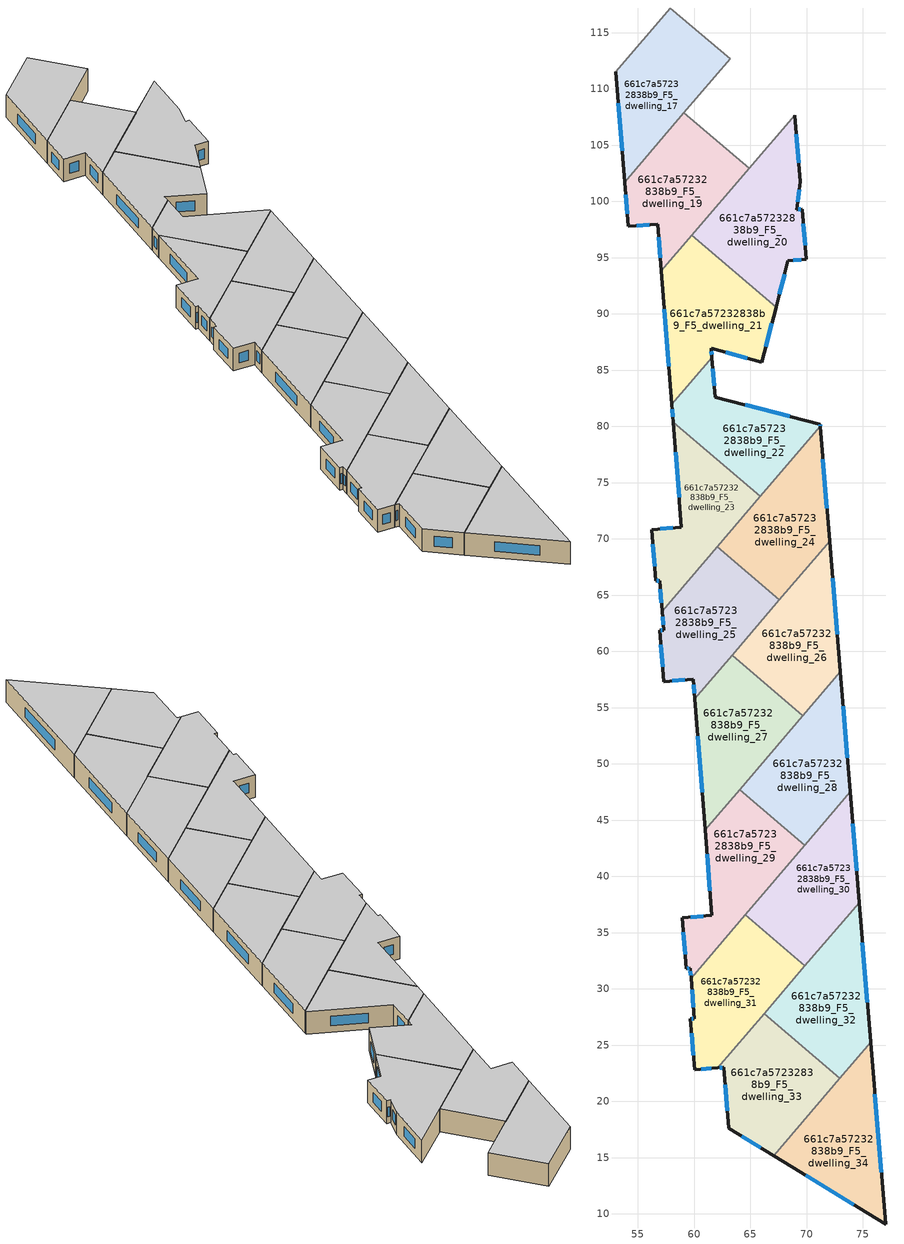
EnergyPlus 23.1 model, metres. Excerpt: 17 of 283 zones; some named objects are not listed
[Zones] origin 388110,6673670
661c7a57232838b9_F5_dwelling_17
 floor to 661c7a57232838b9_F4_dwelling_17 (EU_floor_Construction): 63.2,112.68 53.82,101.71 53.06,111.53 57.9,117.2 z15
 wall outside (EU_wall_Construction): 53.06,111.53 53.82,101.71 z15:18
 wall to 661c7a57232838b9_F5_dwelling_15 (EU_wall_Construction): 57.9,117.2 53.06,111.53 z15:18
 wall to 661c7a57232838b9_F5_dwelling_16 (EU_wall_Construction): 63.2,112.68 57.9,117.2 z15:18
 wall to 661c7a57232838b9_F5_dwelling_19 (EU_wall_Construction): 53.82,101.71 59.1,107.88 z15:18
 wall to 661c7a57232838b9_F5_dwelling_18 (EU_wall_Construction): 59.1,107.89 63.2,112.68 z15:18
 window (EU_Window_Construction): 53.28,108.72 53.6,104.51 z15.86:17.14
 ceiling to 661c7a57232838b9_F6_dwelling_17 (EU_floor_Construction): 53.82,101.71 63.2,112.68 57.9,117.2 53.06,111.53 z18
661c7a57232838b9_F5_dwelling_19
 floor to 661c7a57232838b9_F4_dwelling_19 (EU_floor_Construction): 64.89,102.94 57.1,93.82 56.77,97.99 54.13,97.79 53.82,101.71 59.1,107.88 z15
 wall outside (EU_wall_Construction): 53.82,101.71 54.13,97.79 56.77,97.99 57.1,93.82 z15:18
 wall to 661c7a57232838b9_F5_dwelling_18 (EU_wall_Construction): 64.89,102.94 59.1,107.88 z15:18
 wall to 661c7a57232838b9_F5_dwelling_21 (EU_wall_Construction): 57.1,93.82 59.8,96.99 z15:18
 wall to 661c7a57232838b9_F5_dwelling_20 (EU_wall_Construction): 59.8,96.99 64.89,102.94 z15:18
 window (EU_Window_Construction): 53.91,100.59 54.04,98.91 / 56.87,96.8 57.01,95.02 / 54.89,97.85 56.02,97.93 z15.86:17.14
 ceiling to 661c7a57232838b9_F6_dwelling_19 (EU_floor_Construction): 57.1,93.82 64.89,102.94 59.1,107.88 53.82,101.71 54.13,97.79 56.77,97.99 z18
661c7a57232838b9_F5_dwelling_20
 floor to 661c7a57232838b9_F4_dwelling_20 (EU_floor_Construction): 68.94,107.68 69.43,101.76 69.12,99.28 69.61,99.31 69.99,94.85 68.35,94.71 67.29,90.59 59.8,96.99 z15
 wall outside (EU_wall_Construction): 67.29,90.59 68.35,94.71 69.99,94.85 69.61,99.31 69.12,99.28 69.43,101.76 68.94,107.68 z15:18
 wall to 661c7a57232838b9_F5_dwelling_21 (EU_wall_Construction): 59.8,96.99 67.29,90.59 z15:18
 wall to 661c7a57232838b9_F5_dwelling_18 (EU_wall_Construction): 68.94,107.68 64.89,102.94 z15:18
 window (EU_Window_Construction): 69.21,99.99 69.34,101.05 / 69.47,99.3 69.26,99.29 / 69.88,96.13 69.72,98.04 / 68.82,94.75 69.52,94.81 / 67.59,91.77 68.05,93.54 / 69.29,103.45 69.08,105.99 z15.86:17.14
 ceiling to 661c7a57232838b9_F6_dwelling_20 (EU_floor_Construction): 67.29,90.59 68.35,94.71 69.99,94.85 69.61,99.31 69.12,99.28 69.43,101.76 68.94,107.68 59.8,96.99 z18
661c7a57232838b9_F5_dwelling_21
 floor to 661c7a57232838b9_F4_dwelling_21 (EU_floor_Construction): 67.29,90.59 66.03,85.7 61.51,86.93 61.58,86.12 58.03,81.96 57.1,93.82 59.8,96.99 z15
 wall outside (EU_wall_Construction): 57.1,93.82 58.03,81.96 / 61.58,86.12 61.51,86.93 66.03,85.7 67.29,90.59 z15:18
 wall to 661c7a57232838b9_F5_dwelling_22 (EU_wall_Construction): 58.03,81.96 61.58,86.12 z15:18
 window (EU_Window_Construction): 57.36,90.43 57.76,85.35 / 66.39,87.1 66.93,89.19 / 62.8,86.58 64.74,86.05 / 61.56,86.35 61.53,86.7 z15.86:17.14
 ceiling to 661c7a57232838b9_F6_dwelling_21 (EU_floor_Construction): 66.03,85.7 67.29,90.59 59.8,96.99 57.1,93.82 58.03,81.96 61.58,86.12 61.51,86.93 z18
661c7a57232838b9_F5_dwelling_22
 floor to 661c7a57232838b9_F4_dwelling_22 (EU_floor_Construction): 71.19,80.2 71.21,80.01 65.89,73.78 58.15,80.39 58.03,81.96 61.58,86.12 61.87,82.6 z15
 wall outside (EU_wall_Construction): 71.21,80.01 71.19,80.2 61.87,82.6 61.58,86.12 / 58.03,81.96 58.15,80.39 z15:18
 wall to 661c7a57232838b9_F5_dwelling_23 (EU_wall_Construction): 58.15,80.39 65.89,73.78 z15:18
 wall to 661c7a57232838b9_F5_dwelling_24 (EU_wall_Construction): 65.89,73.78 71.21,80.01 z15:18
 window (EU_Window_Construction): 61.79,83.6 61.66,85.11 / 68.53,80.89 64.53,81.91 / 71.21,80.07 71.2,80.15 / 58.06,81.51 58.11,80.84 z15.86:17.14
 ceiling to 661c7a57232838b9_F6_dwelling_22 (EU_floor_Construction): 65.89,73.78 71.21,80.01 71.19,80.2 61.87,82.6 61.58,86.12 58.03,81.96 58.15,80.39 z18
661c7a57232838b9_F5_dwelling_23
 floor to 661c7a57232838b9_F4_dwelling_23 (EU_floor_Construction): 65.89,73.78 57.16,63.57 56.95,66.29 56.6,66.26 56.24,70.83 58.88,71.03 58.15,80.39 z15
 wall outside (EU_wall_Construction): 58.15,80.39 58.88,71.03 56.24,70.83 56.6,66.26 56.95,66.29 57.16,63.57 z15:18
 wall to 661c7a57232838b9_F5_dwelling_25 (EU_wall_Construction): 57.16,63.57 62.06,69.3 z15:18
 wall to 661c7a57232838b9_F5_dwelling_24 (EU_wall_Construction): 62.06,69.3 65.89,73.78 z15:18
 window (EU_Window_Construction): 57.01,65.51 57.1,64.35 / 56.7,66.27 56.85,66.28 / 56.34,69.52 56.5,67.57 / 58.13,70.97 57,70.89 / 58.36,77.72 58.67,73.71 z15.86:17.14
 ceiling to 661c7a57232838b9_F6_dwelling_23 (EU_floor_Construction): 57.16,63.57 65.89,73.78 58.15,80.39 58.88,71.03 56.24,70.83 56.6,66.26 56.95,66.29 z18
661c7a57232838b9_F5_dwelling_24
 floor to 661c7a57232838b9_F4_dwelling_24 (EU_floor_Construction): 71.21,80.01 72.05,69.8 67.58,64.58 62.05,69.3 z15
 wall outside (EU_wall_Construction): 72.05,69.8 71.21,80.01 z15:18
 wall to 661c7a57232838b9_F5_dwelling_25 (EU_wall_Construction): 62.05,69.3 67.58,64.58 z15:18
 wall to 661c7a57232838b9_F5_dwelling_26 (EU_wall_Construction): 67.58,64.58 72.05,69.8 z15:18
 window (EU_Window_Construction): 71.81,72.72 71.45,77.09 z15.86:17.14
 ceiling to 661c7a57232838b9_F6_dwelling_24 (EU_floor_Construction): 67.58,64.58 72.05,69.8 71.21,80.01 62.05,69.3 z18
661c7a57232838b9_F5_dwelling_25
 floor to 661c7a57232838b9_F4_dwelling_25 (EU_floor_Construction): 67.58,64.58 60.08,55.79 59.94,57.52 57.3,57.31 56.94,61.87 57.29,61.9 57.16,63.57 62.05,69.3 z15
 wall outside (EU_wall_Construction): 57.16,63.57 57.29,61.9 56.94,61.87 57.3,57.31 59.94,57.52 60.08,55.79 z15:18
 wall to 661c7a57232838b9_F5_dwelling_27 (EU_wall_Construction): 60.08,55.79 63.39,59.66 z15:18
 wall to 661c7a57232838b9_F5_dwelling_26 (EU_wall_Construction): 63.39,59.66 67.58,64.58 z15:18
 window (EU_Window_Construction): 57.04,60.57 57.2,58.61 / 57.19,61.89 57.04,61.88 / 57.2,63.09 57.25,62.38 / 59.98,57.02 60.04,56.28 / 58.05,57.37 59.19,57.46 z15.86:17.14
 ceiling to 661c7a57232838b9_F6_dwelling_25 (EU_floor_Construction): 60.08,55.79 67.58,64.58 62.05,69.3 57.16,63.57 57.29,61.9 56.94,61.87 57.3,57.31 59.94,57.52 z18
661c7a57232838b9_F5_dwelling_26
 floor to 661c7a57232838b9_F4_dwelling_26 (EU_floor_Construction): 72.05,69.8 73,58.2 69.67,54.3 63.39,59.66 z15
 wall outside (EU_wall_Construction): 73,58.2 72.05,69.8 z15:18
 wall to 661c7a57232838b9_F5_dwelling_27 (EU_wall_Construction): 63.39,59.66 69.67,54.3 z15:18
 wall to 661c7a57232838b9_F5_dwelling_28 (EU_wall_Construction): 69.67,54.3 73,58.2 z15:18
 window (EU_Window_Construction): 72.73,61.51 72.32,66.48 z15.86:17.14
 ceiling to 661c7a57232838b9_F6_dwelling_26 (EU_floor_Construction): 69.67,54.3 73,58.2 72.05,69.8 63.39,59.66 z18
661c7a57232838b9_F5_dwelling_27
 floor to 661c7a57232838b9_F4_dwelling_27 (EU_floor_Construction): 69.67,54.3 60.99,44.14 60.08,55.79 63.39,59.66 z15
 wall outside (EU_wall_Construction): 60.08,55.79 60.99,44.14 z15:18
 wall to 661c7a57232838b9_F5_dwelling_29 (EU_wall_Construction): 60.99,44.14 64.04,47.72 z15:18
 wall to 661c7a57232838b9_F5_dwelling_28 (EU_wall_Construction): 64.04,47.72 69.67,54.3 z15:18
 window (EU_Window_Construction): 60.34,52.46 60.73,47.47 z15.86:17.14
 ceiling to 661c7a57232838b9_F6_dwelling_27 (EU_floor_Construction): 60.99,44.14 69.67,54.3 63.39,59.66 60.08,55.79 z18
661c7a57232838b9_F5_dwelling_28
 floor to 661c7a57232838b9_F4_dwelling_28 (EU_floor_Construction): 73,58.2 73.88,47.5 69.83,42.77 64.04,47.72 z15
 wall outside (EU_wall_Construction): 73.88,47.5 73,58.2 z15:18
 wall to 661c7a57232838b9_F5_dwelling_29 (EU_wall_Construction): 64.04,47.72 69.83,42.77 z15:18
 wall to 661c7a57232838b9_F5_dwelling_30 (EU_wall_Construction): 69.83,42.77 73.88,47.5 z15:18
 window (EU_Window_Construction): 73.63,50.56 73.25,55.14 z15.86:17.14
 ceiling to 661c7a57232838b9_F6_dwelling_28 (EU_floor_Construction): 69.83,42.77 73.88,47.5 73,58.2 64.04,47.72 z18
661c7a57232838b9_F5_dwelling_29
 floor to 661c7a57232838b9_F4_dwelling_29 (EU_floor_Construction): 69.83,42.77 59.74,30.95 59.66,31.83 59.32,31.8 58.94,36.32 61.58,36.54 60.99,44.14 64.04,47.72 z15
 wall outside (EU_wall_Construction): 60.99,44.14 61.58,36.54 58.94,36.32 59.32,31.8 59.66,31.83 59.74,30.95 z15:18
 wall to 661c7a57232838b9_F5_dwelling_31 (EU_wall_Construction): 59.74,30.95 64.54,36.58 z15:18
 wall to 661c7a57232838b9_F5_dwelling_30 (EU_wall_Construction): 64.54,36.58 69.83,42.77 z15:18
 window (EU_Window_Construction): 59.68,31.58 59.72,31.2 / 59.41,31.81 59.56,31.82 / 59.05,35.03 59.21,33.09 / 60.83,36.47 59.7,36.38 / 61.16,41.97 61.41,38.71 z15.86:17.14
 ceiling to 661c7a57232838b9_F6_dwelling_29 (EU_floor_Construction): 61.58,36.54 58.94,36.32 59.32,31.8 59.66,31.83 59.74,30.95 69.83,42.77 64.04,47.72 60.99,44.14 z18
661c7a57232838b9_F5_dwelling_30
 floor to 661c7a57232838b9_F4_dwelling_30 (EU_floor_Construction): 73.88,47.5 74.68,37.67 69.86,32.03 64.54,36.58 z15
 wall outside (EU_wall_Construction): 74.68,37.67 73.88,47.5 z15:18
 wall to 661c7a57232838b9_F5_dwelling_31 (EU_wall_Construction): 64.54,36.58 69.86,32.03 z15:18
 wall to 661c7a57232838b9_F5_dwelling_32 (EU_wall_Construction): 69.86,32.03 74.68,37.67 z15:18
 window (EU_Window_Construction): 74.45,40.48 74.11,44.69 z15.86:17.14
 ceiling to 661c7a57232838b9_F6_dwelling_30 (EU_floor_Construction): 69.86,32.03 74.68,37.67 73.88,47.5 64.54,36.58 z18
661c7a57232838b9_F5_dwelling_31
 floor to 661c7a57232838b9_F4_dwelling_31 (EU_floor_Construction): 69.86,32.03 62.13,22.98 60.05,22.81 59.68,27.33 60.03,27.36 59.74,30.95 64.54,36.58 z15
 wall outside (EU_wall_Construction): 59.74,30.95 60.03,27.36 59.68,27.33 60.05,22.81 62.13,22.98 z15:18
 wall to 661c7a57232838b9_F5_dwelling_33 (EU_wall_Construction): 62.13,22.98 66.23,27.78 z15:18
 wall to 661c7a57232838b9_F5_dwelling_32 (EU_wall_Construction): 66.23,27.78 69.86,32.03 z15:18
 window (EU_Window_Construction): 59.93,27.35 59.78,27.34 / 59.82,29.92 59.95,28.39 / 60.65,22.86 61.53,22.93 / 59.79,26.04 59.95,24.1 z15.86:17.14
 ceiling to 661c7a57232838b9_F6_dwelling_31 (EU_floor_Construction): 62.13,22.98 69.86,32.03 64.54,36.58 59.74,30.95 60.03,27.36 59.68,27.33 60.05,22.81 z18
661c7a57232838b9_F5_dwelling_32
 floor to 661c7a57232838b9_F4_dwelling_32 (EU_floor_Construction): 74.68,37.67 75.7,25.24 72.97,22.03 66.23,27.78 z15
 wall outside (EU_wall_Construction): 75.7,25.24 74.68,37.67 z15:18
 wall to 661c7a57232838b9_F5_dwelling_33 (EU_wall_Construction): 66.23,27.78 72.97,22.03 z15:18
 wall to 661c7a57232838b9_F5_dwelling_34 (EU_wall_Construction): 72.97,22.03 75.7,25.24 z15:18
 window (EU_Window_Construction): 75.41,28.79 74.97,34.12 z15.86:17.14
 ceiling to 661c7a57232838b9_F6_dwelling_32 (EU_floor_Construction): 72.97,22.03 75.7,25.24 74.68,37.67 66.23,27.78 z18
661c7a57232838b9_F5_dwelling_33
 floor to 661c7a57232838b9_F4_dwelling_33 (EU_floor_Construction): 72.97,22.03 67.09,15.16 63.09,17.59 62.64,23.02 62.13,22.98 66.23,27.78 z15
 wall outside (EU_wall_Construction): 62.13,22.98 62.64,23.02 63.09,17.59 67.09,15.16 z15:18
 wall to 661c7a57232838b9_F5_dwelling_34 (EU_wall_Construction): 67.09,15.16 72.96,22.03 z15:18
 window (EU_Window_Construction): 62.28,22.99 62.5,23.01 / 64.23,16.9 65.94,15.85 / 62.77,21.47 62.96,19.14 z15.86:17.14
 ceiling to 661c7a57232838b9_F6_dwelling_33 (EU_floor_Construction): 67.09,15.16 72.97,22.03 66.23,27.78 62.13,22.98 62.64,23.02 63.09,17.59 z18
661c7a57232838b9_F5_dwelling_34
 floor to 661c7a57232838b9_F4_dwelling_34 (EU_floor_Construction): 75.7,25.24 77.03,9.09 67.09,15.16 z15
 wall outside (EU_wall_Construction): 67.09,15.16 77.03,9.09 75.7,25.24 z15:18
 window (EU_Window_Construction): 76.65,13.71 76.08,20.63 / 69.93,13.42 74.19,10.83 z15.86:17.14
 ceiling to 661c7a57232838b9_F6_dwelling_34 (EU_floor_Construction): 77.03,9.09 75.7,25.24 67.09,15.16 z18
[Building]
EU S2 Campaign: North Axis=0; Terrain=City; Solar Distribution=FullExterior
[Site:Location]
Helsinki-Vantaa.AP: Latitude=60.317; Longitude=24.963; Time Zone=2; Elevation=54.6
[SizingPeriod:WeatherFileDays]
AnnualSizingPeriod: Begin Month=1; Begin Day of Month=1; End Month=12; End Day of Month=31; Day of Week for Start Day=Monday; Use Weather File Daylight Saving Period=No; Use Weather File Rain and Snow Indicators=No
[MATERIAL]
EU_InternalMass_Material: Roughness=MediumRough; Thickness=0.1; Conductivity=1; Density=1800; Specific Heat=900; Thermal Absorptance=0.9; Solar Absorptance=0.7; Visible Absorptance=0.7
[MATERIAL:NOMASS] Roughness=MediumRough; Thermal Absorptance=0.9; Solar Absorptance=0.7; Visible Absorptance=0.7
Name | Thermal Resistance
EU_wall_NoMass | 5.91765
EU_floor_NoMass | 6.2875
[WINDOWMATERIAL:SIMPLEGLAZINGSYSTEM]
EU_Window_SimpleGlazing: UFactor=0.994035; Solar Heat Gain Coefficient=0.7; Visible Transmittance=0.7
[CONSTRUCTION]
EU_wall_Construction: EU_wall_NoMass
EU_floor_Construction: EU_floor_NoMass
EU_Window_Construction: EU_Window_SimpleGlazing
EU_InternalMass_Construction: EU_InternalMass_Material
[ZONE] Type=1; Multiplier=1; Ceiling Height=autocalculate; Floor Area=autocalculate; Part of Total Floor Area=Yes
Name | Volume
661c7a57232838b9_F5_dwelling_17; 661c7a57232838b9_F5_dwelling_30 | 228.66
661c7a57232838b9_F5_dwelling_19 | 228.667
661c7a57232838b9_F5_dwelling_20 | 254.632
661c7a57232838b9_F5_dwelling_21 | 254.65
661c7a57232838b9_F5_dwelling_22 | 202.688
661c7a57232838b9_F5_dwelling_23 | 202.687
661c7a57232838b9_F5_dwelling_24 | 228.665
661c7a57232838b9_F5_dwelling_25 | 228.644
661c7a57232838b9_F5_dwelling_26 | 228.668
661c7a57232838b9_F5_dwelling_27 | 228.65
661c7a57232838b9_F5_dwelling_28; 661c7a57232838b9_F5_dwelling_34 | 228.672
661c7a57232838b9_F5_dwelling_29 | 228.681
661c7a57232838b9_F5_dwelling_31 | 228.628
661c7a57232838b9_F5_dwelling_32 | 228.674
661c7a57232838b9_F5_dwelling_33 | 228.654
[INTERNALMASS] Construction=EU_InternalMass_Construction
Name | Zone or ZoneList | Surface Area
661c7a57232838b9_F5_dwelling_17_EU_InternalMass | 661c7a57232838b9_F5_dwelling_17 | 76.221
661c7a57232838b9_F5_dwelling_19_EU_InternalMass | 661c7a57232838b9_F5_dwelling_19 | 76.2228
661c7a57232838b9_F5_dwelling_20_EU_InternalMass | 661c7a57232838b9_F5_dwelling_20 | 84.8793
661c7a57232838b9_F5_dwelling_21_EU_InternalMass | 661c7a57232838b9_F5_dwelling_21 | 84.8827
661c7a57232838b9_F5_dwelling_22_EU_InternalMass | 661c7a57232838b9_F5_dwelling_22 | 67.561
661c7a57232838b9_F5_dwelling_23_EU_InternalMass | 661c7a57232838b9_F5_dwelling_23 | 67.5632
661c7a57232838b9_F5_dwelling_24_EU_InternalMass | 661c7a57232838b9_F5_dwelling_24 | 76.2218
661c7a57232838b9_F5_dwelling_25_EU_InternalMass | 661c7a57232838b9_F5_dwelling_25 | 76.2144
661c7a57232838b9_F5_dwelling_26_EU_InternalMass | 661c7a57232838b9_F5_dwelling_26 | 76.2258
661c7a57232838b9_F5_dwelling_27_EU_InternalMass | 661c7a57232838b9_F5_dwelling_27 | 76.2132
661c7a57232838b9_F5_dwelling_28_EU_InternalMass | 661c7a57232838b9_F5_dwelling_28 | 76.2198
661c7a57232838b9_F5_dwelling_29_EU_InternalMass | 661c7a57232838b9_F5_dwelling_29 | 76.2285
661c7a57232838b9_F5_dwelling_30_EU_InternalMass | 661c7a57232838b9_F5_dwelling_30 | 76.2175
661c7a57232838b9_F5_dwelling_31_EU_InternalMass | 661c7a57232838b9_F5_dwelling_31 | 76.2077
661c7a57232838b9_F5_dwelling_32_EU_InternalMass | 661c7a57232838b9_F5_dwelling_32 | 76.2223
661c7a57232838b9_F5_dwelling_33_EU_InternalMass | 661c7a57232838b9_F5_dwelling_33 | 76.2184
661c7a57232838b9_F5_dwelling_34_EU_InternalMass | 661c7a57232838b9_F5_dwelling_34 | 76.224
[OTHEREQUIPMENT] Fuel Type=Electricity; Design Level Calculation Method=Watts/Area; Power per Zone Floor Area=1; Fraction Latent=0; Fraction Radiant=0; Fraction Lost=0; Carbon Dioxide Generation Rate=0; EndUse Subcategory=EU_Step8_InternalGains
Name | Zone or ZoneList or Space or SpaceList | Schedule
EU_Step8_InternalGain_661c7a57232838b9_F5_dwelling_17_f000 | 661c7a57232838b9_F5_dwelling_17 | EU_Step8_GainSchedule_661c7a57232838b9_F5_dwelling_17_f000
EU_Step8_InternalGain_661c7a57232838b9_F5_dwelling_19_f000 | 661c7a57232838b9_F5_dwelling_19 | EU_Step8_GainSchedule_661c7a57232838b9_F5_dwelling_19_f000
EU_Step8_InternalGain_661c7a57232838b9_F5_dwelling_20_f000 | 661c7a57232838b9_F5_dwelling_20 | EU_Step8_GainSchedule_661c7a57232838b9_F5_dwelling_20_f000
EU_Step8_InternalGain_661c7a57232838b9_F5_dwelling_21_f000 | 661c7a57232838b9_F5_dwelling_21 | EU_Step8_GainSchedule_661c7a57232838b9_F5_dwelling_21_f000
EU_Step8_InternalGain_661c7a57232838b9_F5_dwelling_22_f000 | 661c7a57232838b9_F5_dwelling_22 | EU_Step8_GainSchedule_661c7a57232838b9_F5_dwelling_22_f000
EU_Step8_InternalGain_661c7a57232838b9_F5_dwelling_23_f000 | 661c7a57232838b9_F5_dwelling_23 | EU_Step8_GainSchedule_661c7a57232838b9_F5_dwelling_23_f000
EU_Step8_InternalGain_661c7a57232838b9_F5_dwelling_24_f000 | 661c7a57232838b9_F5_dwelling_24 | EU_Step8_GainSchedule_661c7a57232838b9_F5_dwelling_24_f000
EU_Step8_InternalGain_661c7a57232838b9_F5_dwelling_25_f000 | 661c7a57232838b9_F5_dwelling_25 | EU_Step8_GainSchedule_661c7a57232838b9_F5_dwelling_25_f000
EU_Step8_InternalGain_661c7a57232838b9_F5_dwelling_26_f000 | 661c7a57232838b9_F5_dwelling_26 | EU_Step8_GainSchedule_661c7a57232838b9_F5_dwelling_26_f000
EU_Step8_InternalGain_661c7a57232838b9_F5_dwelling_27_f000 | 661c7a57232838b9_F5_dwelling_27 | EU_Step8_GainSchedule_661c7a57232838b9_F5_dwelling_27_f000
EU_Step8_InternalGain_661c7a57232838b9_F5_dwelling_28_f000 | 661c7a57232838b9_F5_dwelling_28 | EU_Step8_GainSchedule_661c7a57232838b9_F5_dwelling_28_f000
EU_Step8_InternalGain_661c7a57232838b9_F5_dwelling_29_f000 | 661c7a57232838b9_F5_dwelling_29 | EU_Step8_GainSchedule_661c7a57232838b9_F5_dwelling_29_f000
EU_Step8_InternalGain_661c7a57232838b9_F5_dwelling_30_f000 | 661c7a57232838b9_F5_dwelling_30 | EU_Step8_GainSchedule_661c7a57232838b9_F5_dwelling_30_f000
EU_Step8_InternalGain_661c7a57232838b9_F5_dwelling_31_f000 | 661c7a57232838b9_F5_dwelling_31 | EU_Step8_GainSchedule_661c7a57232838b9_F5_dwelling_31_f000
EU_Step8_InternalGain_661c7a57232838b9_F5_dwelling_32_f000 | 661c7a57232838b9_F5_dwelling_32 | EU_Step8_GainSchedule_661c7a57232838b9_F5_dwelling_32_f000
EU_Step8_InternalGain_661c7a57232838b9_F5_dwelling_33_f000 | 661c7a57232838b9_F5_dwelling_33 | EU_Step8_GainSchedule_661c7a57232838b9_F5_dwelling_33_f000
EU_Step8_InternalGain_661c7a57232838b9_F5_dwelling_34_f000 | 661c7a57232838b9_F5_dwelling_34 | EU_Step8_GainSchedule_661c7a57232838b9_F5_dwelling_34_f000
[ZONEVENTILATION:DESIGNFLOWRATE] Schedule=EU_AlwaysOn; Design Flow Rate Calculation Method=AirChanges/Hour; Air Changes per Hour=0.596421; Ventilation Type=Natural; Fan Pressure Rise=0; Fan Total Efficiency=1; Constant Term Coefficient=1; Temperature Term Coefficient=0; Velocity Term Coefficient=0; Velocity Squared Term Coefficient=0; Minimum Indoor Temperature=-100; Maximum Indoor Temperature=100; Delta Temperature=-100; Minimum Outdoor Temperature=-100; Maximum Outdoor Temperature=100; Maximum Wind Speed=40
Name | Zone or ZoneList or Space or SpaceList
EU_ConstantAir_661c7a57232838b9_F5_dwelling_17 | 661c7a57232838b9_F5_dwelling_17
EU_ConstantAir_661c7a57232838b9_F5_dwelling_19 | 661c7a57232838b9_F5_dwelling_19
EU_ConstantAir_661c7a57232838b9_F5_dwelling_20 | 661c7a57232838b9_F5_dwelling_20
EU_ConstantAir_661c7a57232838b9_F5_dwelling_21 | 661c7a57232838b9_F5_dwelling_21
EU_ConstantAir_661c7a57232838b9_F5_dwelling_22 | 661c7a57232838b9_F5_dwelling_22
EU_ConstantAir_661c7a57232838b9_F5_dwelling_23 | 661c7a57232838b9_F5_dwelling_23
EU_ConstantAir_661c7a57232838b9_F5_dwelling_24 | 661c7a57232838b9_F5_dwelling_24
EU_ConstantAir_661c7a57232838b9_F5_dwelling_25 | 661c7a57232838b9_F5_dwelling_25
EU_ConstantAir_661c7a57232838b9_F5_dwelling_26 | 661c7a57232838b9_F5_dwelling_26
EU_ConstantAir_661c7a57232838b9_F5_dwelling_27 | 661c7a57232838b9_F5_dwelling_27
EU_ConstantAir_661c7a57232838b9_F5_dwelling_28 | 661c7a57232838b9_F5_dwelling_28
EU_ConstantAir_661c7a57232838b9_F5_dwelling_29 | 661c7a57232838b9_F5_dwelling_29
EU_ConstantAir_661c7a57232838b9_F5_dwelling_30 | 661c7a57232838b9_F5_dwelling_30
EU_ConstantAir_661c7a57232838b9_F5_dwelling_31 | 661c7a57232838b9_F5_dwelling_31
EU_ConstantAir_661c7a57232838b9_F5_dwelling_32 | 661c7a57232838b9_F5_dwelling_32
EU_ConstantAir_661c7a57232838b9_F5_dwelling_33 | 661c7a57232838b9_F5_dwelling_33
EU_ConstantAir_661c7a57232838b9_F5_dwelling_34 | 661c7a57232838b9_F5_dwelling_34
[HVACTEMPLATE:ZONE:IDEALLOADSAIRSYSTEM] System Availability Schedule=EU_AlwaysOn; Maximum Heating Supply Air Temperature=50; Minimum Cooling Supply Air Temperature=13; Maximum Heating Supply Air Humidity Ratio=0.0156; Minimum Cooling Supply Air Humidity Ratio=0.0077; Heating Limit=NoLimit; Cooling Limit=NoLimit; Heating Availability Schedule=EU_AlwaysOn; Cooling Availability Schedule=EU_CoolingOff; Dehumidification Control Type=ConstantSensibleHeatRatio; Cooling Sensible Heat Ratio=0.7; Dehumidification Setpoint=60; Humidification Control Type=None; Humidification Setpoint=30; Outdoor Air Method=None; Outdoor Air Flow Rate per Person=0.00944; Outdoor Air Flow Rate per Zone Floor Area=0; Outdoor Air Flow Rate per Zone=0; Demand Controlled Ventilation Type=None; Outdoor Air Economizer Type=NoEconomizer; Heat Recovery Type=None; Sensible Heat Recovery Effectiveness=0.7; Latent Heat Recovery Effectiveness=0.65
Name | Template Thermostat
661c7a57232838b9_F5_dwelling_17 | EU_HeatOnly_661c7a57232838b9_F5_dwelling_17
661c7a57232838b9_F5_dwelling_19 | EU_HeatOnly_661c7a57232838b9_F5_dwelling_19
661c7a57232838b9_F5_dwelling_20 | EU_HeatOnly_661c7a57232838b9_F5_dwelling_20
661c7a57232838b9_F5_dwelling_21 | EU_HeatOnly_661c7a57232838b9_F5_dwelling_21
661c7a57232838b9_F5_dwelling_22 | EU_HeatOnly_661c7a57232838b9_F5_dwelling_22
661c7a57232838b9_F5_dwelling_23 | EU_HeatOnly_661c7a57232838b9_F5_dwelling_23
661c7a57232838b9_F5_dwelling_24 | EU_HeatOnly_661c7a57232838b9_F5_dwelling_24
661c7a57232838b9_F5_dwelling_25 | EU_HeatOnly_661c7a57232838b9_F5_dwelling_25
661c7a57232838b9_F5_dwelling_26 | EU_HeatOnly_661c7a57232838b9_F5_dwelling_26
661c7a57232838b9_F5_dwelling_27 | EU_HeatOnly_661c7a57232838b9_F5_dwelling_27
661c7a57232838b9_F5_dwelling_28 | EU_HeatOnly_661c7a57232838b9_F5_dwelling_28
661c7a57232838b9_F5_dwelling_29 | EU_HeatOnly_661c7a57232838b9_F5_dwelling_29
661c7a57232838b9_F5_dwelling_30 | EU_HeatOnly_661c7a57232838b9_F5_dwelling_30
661c7a57232838b9_F5_dwelling_31 | EU_HeatOnly_661c7a57232838b9_F5_dwelling_31
661c7a57232838b9_F5_dwelling_32 | EU_HeatOnly_661c7a57232838b9_F5_dwelling_32
661c7a57232838b9_F5_dwelling_33 | EU_HeatOnly_661c7a57232838b9_F5_dwelling_33
661c7a57232838b9_F5_dwelling_34 | EU_HeatOnly_661c7a57232838b9_F5_dwelling_34
[SIZING:ZONE] Zone Cooling Design Supply Air Temperature Input Method=SupplyAirTemperature; Zone Cooling Design Supply Air Temperature=13; Zone Heating Design Supply Air Temperature Input Method=SupplyAirTemperature; Zone Heating Design Supply Air Temperature=50; Zone Cooling Design Supply Air Humidity Ratio=0.008; Zone Heating Design Supply Air Humidity Ratio=0.008; Cooling Design Air Flow Method=DesignDay; Cooling Design Air Flow Rate=0; Cooling Minimum Air Flow per Zone Floor Area=0.000762; Cooling Minimum Air Flow=0; Cooling Minimum Air Flow Fraction=0.2; Heating Design Air Flow Method=DesignDay; Heating Design Air Flow Rate=0; Heating Maximum Air Flow per Zone Floor Area=0.002032; Heating Maximum Air Flow=0.141576; Heating Maximum Air Flow Fraction=0.3; Account for Dedicated Outdoor Air System=No; Dedicated Outdoor Air System Control Strategy=NeutralSupplyAir; Dedicated Outdoor Air Low Setpoint Temperature for Design=autosize; Dedicated Outdoor Air High Setpoint Temperature for Design=autosize; Zone Load Sizing Method=Sensible Load Only No Latent Load; Zone Latent Cooling Design Supply Air Humidity Ratio Input Method=HumidityRatioDifference; Zone Cooling Design Supply Air Humidity Ratio Difference=0.005; Zone Latent Heating Design Supply Air Humidity Ratio Input Method=HumidityRatioDifference; Zone Humidification Design Supply Air Humidity Ratio Difference=0.005
661c7a57232838b9_F5_dwelling_17; 661c7a57232838b9_F5_dwelling_19; 661c7a57232838b9_F5_dwelling_20; 661c7a57232838b9_F5_dwelling_21; 661c7a57232838b9_F5_dwelling_22; 661c7a57232838b9_F5_dwelling_23; 661c7a57232838b9_F5_dwelling_24; 661c7a57232838b9_F5_dwelling_25; 661c7a57232838b9_F5_dwelling_26; 661c7a57232838b9_F5_dwelling_27; 661c7a57232838b9_F5_dwelling_28; 661c7a57232838b9_F5_dwelling_29; 661c7a57232838b9_F5_dwelling_30; 661c7a57232838b9_F5_dwelling_31; 661c7a57232838b9_F5_dwelling_32; 661c7a57232838b9_F5_dwelling_33; 661c7a57232838b9_F5_dwelling_34
[SCHEDULE:CONSTANT]
Name | Hourly Value
EU_AlwaysOn | 1
EU_CoolingOff | 0
[SCHEDULE:FILE] Column Number=1; Rows to Skip at Top=0; Number of Hours of Data=8760; Column Separator=Comma; Interpolate to Timestep=No; Minutes per Item=60; Adjust Schedule for Daylight Savings=Yes
Name | File
EU_Step8_GainSchedule_661c7a57232838b9_F5_dwelling_17_f000 | ../../schedules/661c7a57232838b9/661c7a57232838b9_F5_dwelling_17_f000_gain.csv
EU_Step8_GainSchedule_661c7a57232838b9_F5_dwelling_19_f000 | ../../schedules/661c7a57232838b9/661c7a57232838b9_F5_dwelling_19_f000_gain.csv
EU_Step8_GainSchedule_661c7a57232838b9_F5_dwelling_20_f000 | ../../schedules/661c7a57232838b9/661c7a57232838b9_F5_dwelling_20_f000_gain.csv
EU_Step8_GainSchedule_661c7a57232838b9_F5_dwelling_21_f000 | ../../schedules/661c7a57232838b9/661c7a57232838b9_F5_dwelling_21_f000_gain.csv
EU_Step8_GainSchedule_661c7a57232838b9_F5_dwelling_22_f000 | ../../schedules/661c7a57232838b9/661c7a57232838b9_F5_dwelling_22_f000_gain.csv
EU_Step8_GainSchedule_661c7a57232838b9_F5_dwelling_23_f000 | ../../schedules/661c7a57232838b9/661c7a57232838b9_F5_dwelling_23_f000_gain.csv
EU_Step8_GainSchedule_661c7a57232838b9_F5_dwelling_24_f000 | ../../schedules/661c7a57232838b9/661c7a57232838b9_F5_dwelling_24_f000_gain.csv
EU_Step8_GainSchedule_661c7a57232838b9_F5_dwelling_25_f000 | ../../schedules/661c7a57232838b9/661c7a57232838b9_F5_dwelling_25_f000_gain.csv
EU_Step8_GainSchedule_661c7a57232838b9_F5_dwelling_26_f000 | ../../schedules/661c7a57232838b9/661c7a57232838b9_F5_dwelling_26_f000_gain.csv
EU_Step8_GainSchedule_661c7a57232838b9_F5_dwelling_27_f000 | ../../schedules/661c7a57232838b9/661c7a57232838b9_F5_dwelling_27_f000_gain.csv
EU_Step8_GainSchedule_661c7a57232838b9_F5_dwelling_28_f000 | ../../schedules/661c7a57232838b9/661c7a57232838b9_F5_dwelling_28_f000_gain.csv
EU_Step8_GainSchedule_661c7a57232838b9_F5_dwelling_29_f000 | ../../schedules/661c7a57232838b9/661c7a57232838b9_F5_dwelling_29_f000_gain.csv
EU_Step8_GainSchedule_661c7a57232838b9_F5_dwelling_30_f000 | ../../schedules/661c7a57232838b9/661c7a57232838b9_F5_dwelling_30_f000_gain.csv
EU_Step8_GainSchedule_661c7a57232838b9_F5_dwelling_31_f000 | ../../schedules/661c7a57232838b9/661c7a57232838b9_F5_dwelling_31_f000_gain.csv
EU_Step8_GainSchedule_661c7a57232838b9_F5_dwelling_32_f000 | ../../schedules/661c7a57232838b9/661c7a57232838b9_F5_dwelling_32_f000_gain.csv
EU_Step8_GainSchedule_661c7a57232838b9_F5_dwelling_33_f000 | ../../schedules/661c7a57232838b9/661c7a57232838b9_F5_dwelling_33_f000_gain.csv
EU_Step8_GainSchedule_661c7a57232838b9_F5_dwelling_34_f000 | ../../schedules/661c7a57232838b9/661c7a57232838b9_F5_dwelling_34_f000_gain.csv
